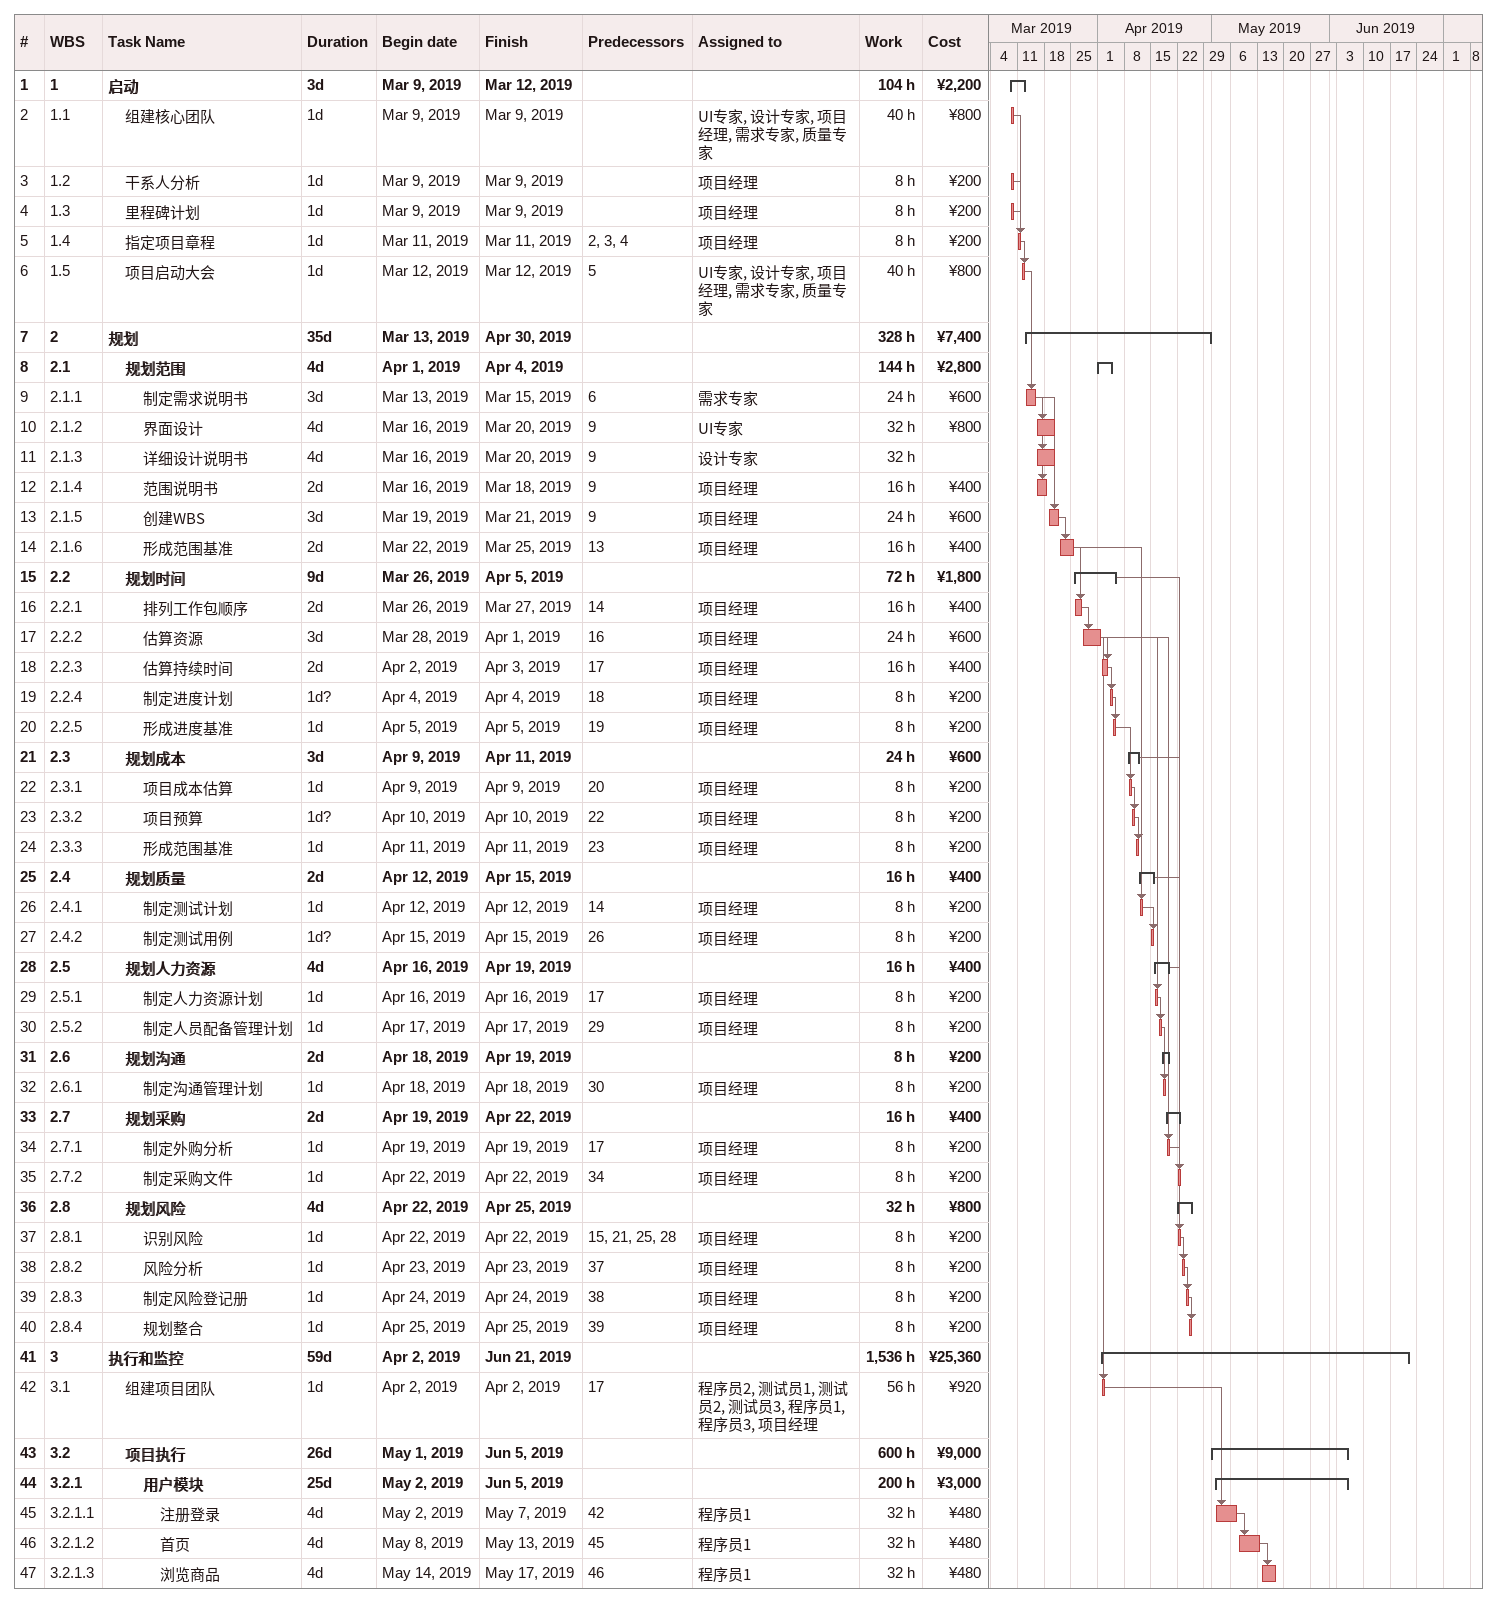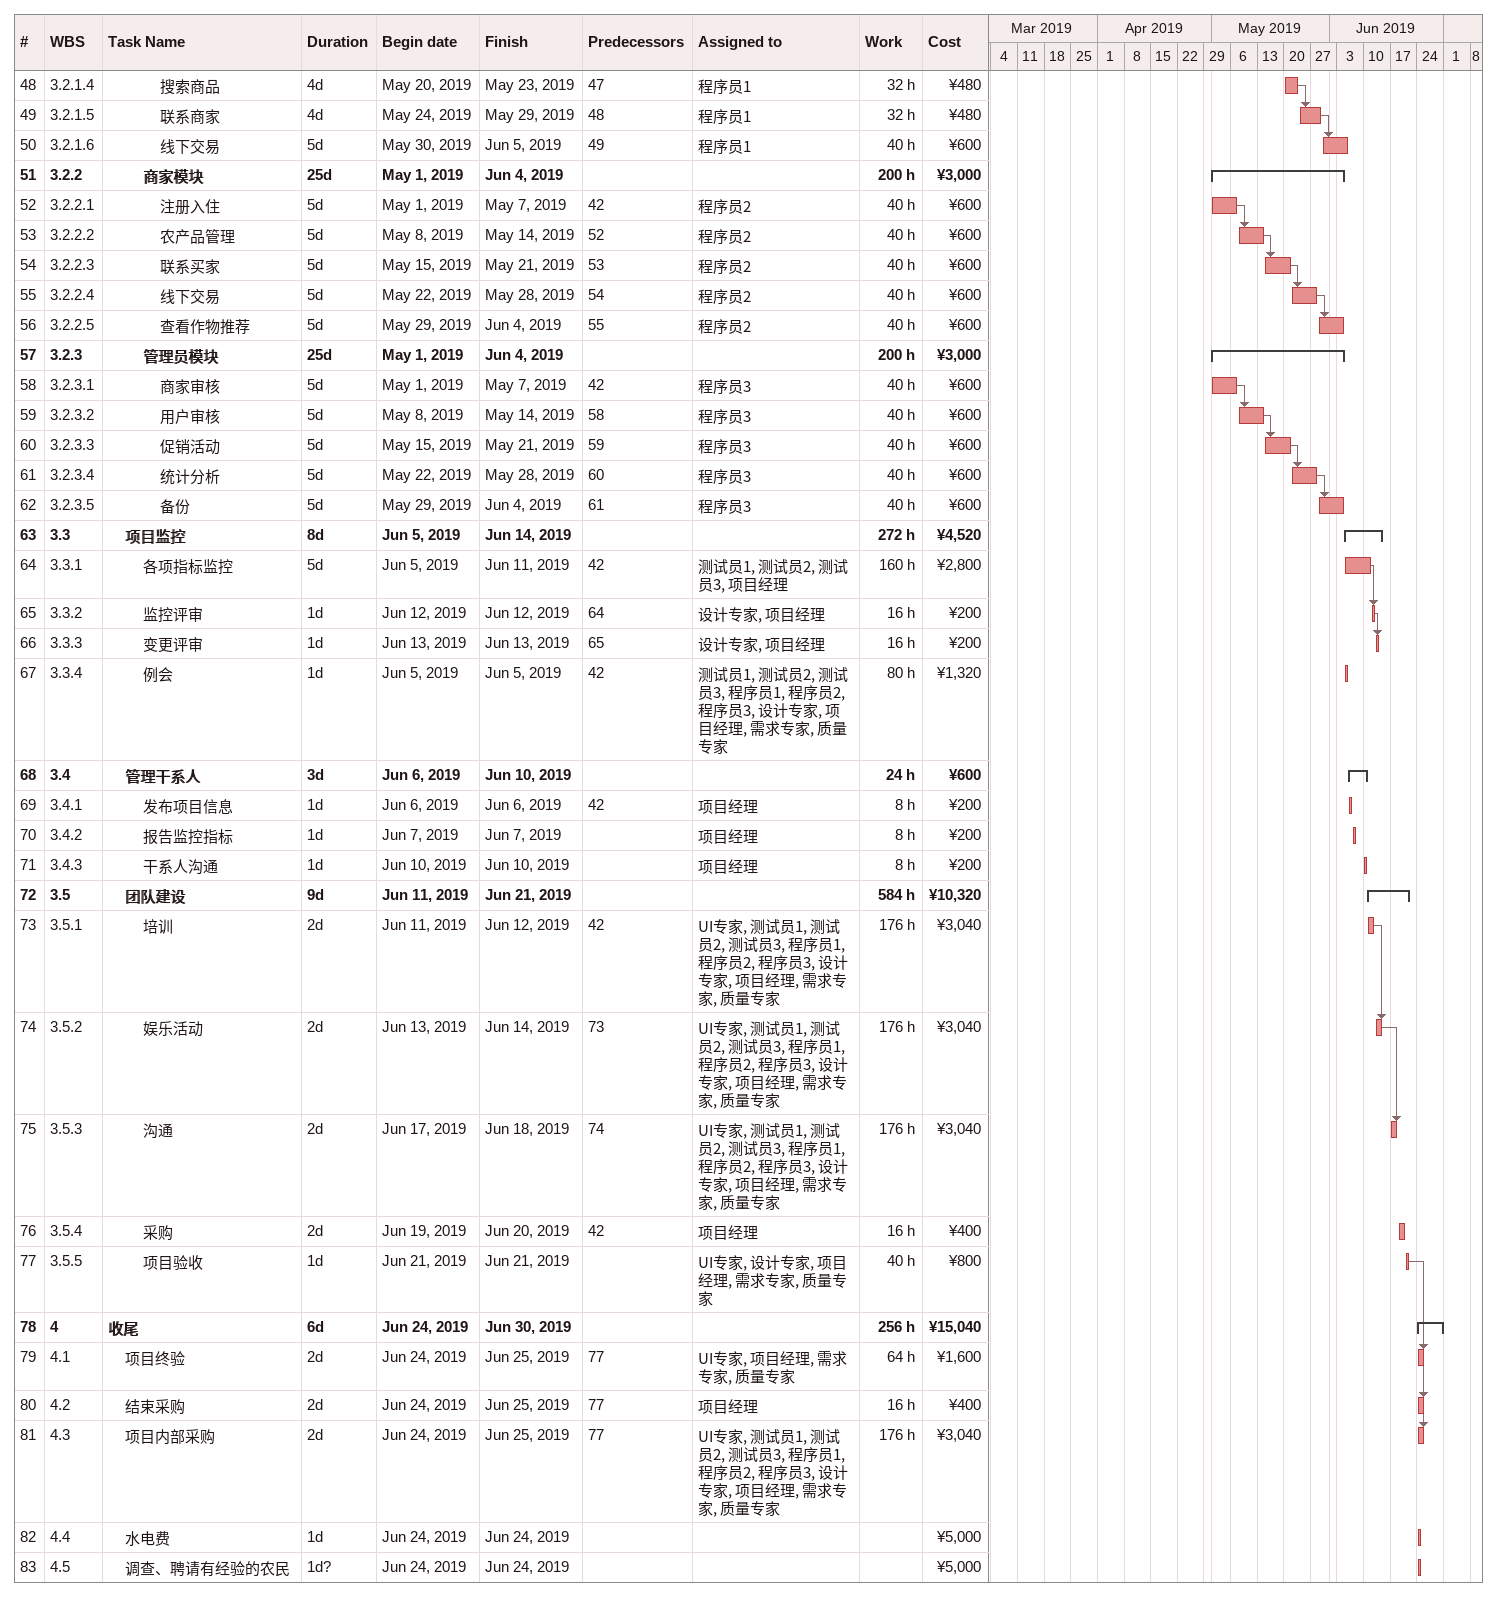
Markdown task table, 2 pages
| ID | WBS | Task | Duration | Start | Finish | Predecessors | Resources | Work (h) | Cost (¥) |
|---|---|---|---|---|---|---|---|---|---|
| 1 | 1 | **启动** | 3d | 2019-03-09 | 2019-03-12 |  |  | 104 | 2200 |
| 2 | 1.1 | 组建核心团队 | 1d | 2019-03-09 | 2019-03-09 |  | UI专家, 设计专家, 项目经理, 需求专家, 质量专家 | 40 | 800 |
| 3 | 1.2 | 干系人分析 | 1d | 2019-03-09 | 2019-03-09 |  | 项目经理 | 8 | 200 |
| 4 | 1.3 | 里程碑计划 | 1d | 2019-03-09 | 2019-03-09 |  | 项目经理 | 8 | 200 |
| 5 | 1.4 | 指定项目章程 | 1d | 2019-03-11 | 2019-03-11 | 2, 3, 4 | 项目经理 | 8 | 200 |
| 6 | 1.5 | 项目启动大会 | 1d | 2019-03-12 | 2019-03-12 | 5 | UI专家, 设计专家, 项目经理, 需求专家, 质量专家 | 40 | 800 |
| 7 | 2 | **规划** | 35d | 2019-03-13 | 2019-04-30 |  |  | 328 | 7400 |
| 8 | 2.1 | **规划范围** | 4d | 2019-04-01 | 2019-04-04 |  |  | 144 | 2800 |
| 9 | 2.1.1 | 制定需求说明书 | 3d | 2019-03-13 | 2019-03-15 | 6 | 需求专家 | 24 | 600 |
| 10 | 2.1.2 | 界面设计 | 4d | 2019-03-16 | 2019-03-20 | 9 | UI专家 | 32 | 800 |
| 11 | 2.1.3 | 详细设计说明书 | 4d | 2019-03-16 | 2019-03-20 | 9 | 设计专家 | 32 |  |
| 12 | 2.1.4 | 范围说明书 | 2d | 2019-03-16 | 2019-03-18 | 9 | 项目经理 | 16 | 400 |
| 13 | 2.1.5 | 创建WBS | 3d | 2019-03-19 | 2019-03-21 | 9 | 项目经理 | 24 | 600 |
| 14 | 2.1.6 | 形成范围基准 | 2d | 2019-03-22 | 2019-03-25 | 13 | 项目经理 | 16 | 400 |
| 15 | 2.2 | **规划时间** | 9d | 2019-03-26 | 2019-04-05 |  |  | 72 | 1800 |
| 16 | 2.2.1 | 排列工作包顺序 | 2d | 2019-03-26 | 2019-03-27 | 14 | 项目经理 | 16 | 400 |
| 17 | 2.2.2 | 估算资源 | 3d | 2019-03-28 | 2019-04-01 | 16 | 项目经理 | 24 | 600 |
| 18 | 2.2.3 | 估算持续时间 | 2d | 2019-04-02 | 2019-04-03 | 17 | 项目经理 | 16 | 400 |
| 19 | 2.2.4 | 制定进度计划 | 1d? | 2019-04-04 | 2019-04-04 | 18 | 项目经理 | 8 | 200 |
| 20 | 2.2.5 | 形成进度基准 | 1d | 2019-04-05 | 2019-04-05 | 19 | 项目经理 | 8 | 200 |
| 21 | 2.3 | **规划成本** | 3d | 2019-04-09 | 2019-04-11 |  |  | 24 | 600 |
| 22 | 2.3.1 | 项目成本估算 | 1d | 2019-04-09 | 2019-04-09 | 20 | 项目经理 | 8 | 200 |
| 23 | 2.3.2 | 项目预算 | 1d? | 2019-04-10 | 2019-04-10 | 22 | 项目经理 | 8 | 200 |
| 24 | 2.3.3 | 形成范围基准 | 1d | 2019-04-11 | 2019-04-11 | 23 | 项目经理 | 8 | 200 |
| 25 | 2.4 | **规划质量** | 2d | 2019-04-12 | 2019-04-15 |  |  | 16 | 400 |
| 26 | 2.4.1 | 制定测试计划 | 1d | 2019-04-12 | 2019-04-12 | 14 | 项目经理 | 8 | 200 |
| 27 | 2.4.2 | 制定测试用例 | 1d? | 2019-04-15 | 2019-04-15 | 26 | 项目经理 | 8 | 200 |
| 28 | 2.5 | **规划人力资源** | 4d | 2019-04-16 | 2019-04-19 |  |  | 16 | 400 |
| 29 | 2.5.1 | 制定人力资源计划 | 1d | 2019-04-16 | 2019-04-16 | 17 | 项目经理 | 8 | 200 |
| 30 | 2.5.2 | 制定人员配备管理计划 | 1d | 2019-04-17 | 2019-04-17 | 29 | 项目经理 | 8 | 200 |
| 31 | 2.6 | **规划沟通** | 2d | 2019-04-18 | 2019-04-19 |  |  | 8 | 200 |
| 32 | 2.6.1 | 制定沟通管理计划 | 1d | 2019-04-18 | 2019-04-18 | 30 | 项目经理 | 8 | 200 |
| 33 | 2.7 | **规划采购** | 2d | 2019-04-19 | 2019-04-22 |  |  | 16 | 400 |
| 34 | 2.7.1 | 制定外购分析 | 1d | 2019-04-19 | 2019-04-19 | 17 | 项目经理 | 8 | 200 |
| 35 | 2.7.2 | 制定采购文件 | 1d | 2019-04-22 | 2019-04-22 | 34 | 项目经理 | 8 | 200 |
| 36 | 2.8 | **规划风险** | 4d | 2019-04-22 | 2019-04-25 |  |  | 32 | 800 |
| 37 | 2.8.1 | 识别风险 | 1d | 2019-04-22 | 2019-04-22 | 15, 21, 25, 28 | 项目经理 | 8 | 200 |
| 38 | 2.8.2 | 风险分析 | 1d | 2019-04-23 | 2019-04-23 | 37 | 项目经理 | 8 | 200 |
| 39 | 2.8.3 | 制定风险登记册 | 1d | 2019-04-24 | 2019-04-24 | 38 | 项目经理 | 8 | 200 |
| 40 | 2.8.4 | 规划整合 | 1d | 2019-04-25 | 2019-04-25 | 39 | 项目经理 | 8 | 200 |
| 41 | 3 | **执行和监控** | 59d | 2019-04-02 | 2019-06-21 |  |  | 1536 | 25360 |
| 42 | 3.1 | 组建项目团队 | 1d | 2019-04-02 | 2019-04-02 | 17 | 程序员2, 测试员1, 测试员2, 测试员3, 程序员1, 程序员3, 项目经理 | 56 | 920 |
| 43 | 3.2 | **项目执行** | 26d | 2019-05-01 | 2019-06-05 |  |  | 600 | 9000 |
| 44 | 3.2.1 | **用户模块** | 25d | 2019-05-02 | 2019-06-05 |  |  | 200 | 3000 |
| 45 | 3.2.1.1 | 注册登录 | 4d | 2019-05-02 | 2019-05-07 | 42 | 程序员1 | 32 | 480 |
| 46 | 3.2.1.2 | 首页 | 4d | 2019-05-08 | 2019-05-13 | 45 | 程序员1 | 32 | 480 |
| 47 | 3.2.1.3 | 浏览商品 | 4d | 2019-05-14 | 2019-05-17 | 46 | 程序员1 | 32 | 480 |
| 48 | 3.2.1.4 | 搜索商品 | 4d | 2019-05-20 | 2019-05-23 | 47 | 程序员1 | 32 | 480 |
| 49 | 3.2.1.5 | 联系商家 | 4d | 2019-05-24 | 2019-05-29 | 48 | 程序员1 | 32 | 480 |
| 50 | 3.2.1.6 | 线下交易 | 5d | 2019-05-30 | 2019-06-05 | 49 | 程序员1 | 40 | 600 |
| 51 | 3.2.2 | **商家模块** | 25d | 2019-05-01 | 2019-06-04 |  |  | 200 | 3000 |
| 52 | 3.2.2.1 | 注册入住 | 5d | 2019-05-01 | 2019-05-07 | 42 | 程序员2 | 40 | 600 |
| 53 | 3.2.2.2 | 农产品管理 | 5d | 2019-05-08 | 2019-05-14 | 52 | 程序员2 | 40 | 600 |
| 54 | 3.2.2.3 | 联系买家 | 5d | 2019-05-15 | 2019-05-21 | 53 | 程序员2 | 40 | 600 |
| 55 | 3.2.2.4 | 线下交易 | 5d | 2019-05-22 | 2019-05-28 | 54 | 程序员2 | 40 | 600 |
| 56 | 3.2.2.5 | 查看作物推荐 | 5d | 2019-05-29 | 2019-06-04 | 55 | 程序员2 | 40 | 600 |
| 57 | 3.2.3 | **管理员模块** | 25d | 2019-05-01 | 2019-06-04 |  |  | 200 | 3000 |
| 58 | 3.2.3.1 | 商家审核 | 5d | 2019-05-01 | 2019-05-07 | 42 | 程序员3 | 40 | 600 |
| 59 | 3.2.3.2 | 用户审核 | 5d | 2019-05-08 | 2019-05-14 | 58 | 程序员3 | 40 | 600 |
| 60 | 3.2.3.3 | 促销活动 | 5d | 2019-05-15 | 2019-05-21 | 59 | 程序员3 | 40 | 600 |
| 61 | 3.2.3.4 | 统计分析 | 5d | 2019-05-22 | 2019-05-28 | 60 | 程序员3 | 40 | 600 |
| 62 | 3.2.3.5 | 备份 | 5d | 2019-05-29 | 2019-06-04 | 61 | 程序员3 | 40 | 600 |
| 63 | 3.3 | **项目监控** | 8d | 2019-06-05 | 2019-06-14 |  |  | 272 | 4520 |
| 64 | 3.3.1 | 各项指标监控 | 5d | 2019-06-05 | 2019-06-11 | 42 | 测试员1, 测试员2, 测试员3, 项目经理 | 160 | 2800 |
| 65 | 3.3.2 | 监控评审 | 1d | 2019-06-12 | 2019-06-12 | 64 | 设计专家, 项目经理 | 16 | 200 |
| 66 | 3.3.3 | 变更评审 | 1d | 2019-06-13 | 2019-06-13 | 65 | 设计专家, 项目经理 | 16 | 200 |
| 67 | 3.3.4 | 例会 | 1d | 2019-06-05 | 2019-06-05 | 42 | 测试员1, 测试员2, 测试员3, 程序员1, 程序员2, 程序员3, 设计专家, 项目经理, 需求专家, 质量专家 | 80 | 1320 |
| 68 | 3.4 | **管理干系人** | 3d | 2019-06-06 | 2019-06-10 |  |  | 24 | 600 |
| 69 | 3.4.1 | 发布项目信息 | 1d | 2019-06-06 | 2019-06-06 | 42 | 项目经理 | 8 | 200 |
| 70 | 3.4.2 | 报告监控指标 | 1d | 2019-06-07 | 2019-06-07 |  | 项目经理 | 8 | 200 |
| 71 | 3.4.3 | 干系人沟通 | 1d | 2019-06-10 | 2019-06-10 |  | 项目经理 | 8 | 200 |
| 72 | 3.5 | **团队建设** | 9d | 2019-06-11 | 2019-06-21 |  |  | 584 | 10320 |
| 73 | 3.5.1 | 培训 | 2d | 2019-06-11 | 2019-06-12 | 42 | UI专家, 测试员1, 测试员2, 测试员3, 程序员1, 程序员2, 程序员3, 设计专家, 项目经理, 需求专家, 质量专家 | 176 | 3040 |
| 74 | 3.5.2 | 娱乐活动 | 2d | 2019-06-13 | 2019-06-14 | 73 | UI专家, 测试员1, 测试员2, 测试员3, 程序员1, 程序员2, 程序员3, 设计专家, 项目经理, 需求专家, 质量专家 | 176 | 3040 |
| 75 | 3.5.3 | 沟通 | 2d | 2019-06-17 | 2019-06-18 | 74 | UI专家, 测试员1, 测试员2, 测试员3, 程序员1, 程序员2, 程序员3, 设计专家, 项目经理, 需求专家, 质量专家 | 176 | 3040 |
| 76 | 3.5.4 | 采购 | 2d | 2019-06-19 | 2019-06-20 | 42 | 项目经理 | 16 | 400 |
| 77 | 3.5.5 | 项目验收 | 1d | 2019-06-21 | 2019-06-21 |  | UI专家, 设计专家, 项目经理, 需求专家, 质量专家 | 40 | 800 |
| 78 | 4 | **收尾** | 6d | 2019-06-24 | 2019-06-30 |  |  | 256 | 15040 |
| 79 | 4.1 | 项目终验 | 2d | 2019-06-24 | 2019-06-25 | 77 | UI专家, 项目经理, 需求专家, 质量专家 | 64 | 1600 |
| 80 | 4.2 | 结束采购 | 2d | 2019-06-24 | 2019-06-25 | 77 | 项目经理 | 16 | 400 |
| 81 | 4.3 | 项目内部采购 | 2d | 2019-06-24 | 2019-06-25 | 77 | UI专家, 测试员1, 测试员2, 测试员3, 程序员1, 程序员2, 程序员3, 设计专家, 项目经理, 需求专家, 质量专家 | 176 | 3040 |
| 82 | 4.4 | 水电费 | 1d | 2019-06-24 | 2019-06-24 |  |  |  | 5000 |
| 83 | 4.5 | 调查、聘请有经验的农民 | 1d? | 2019-06-24 | 2019-06-24 |  |  |  | 5000 |
